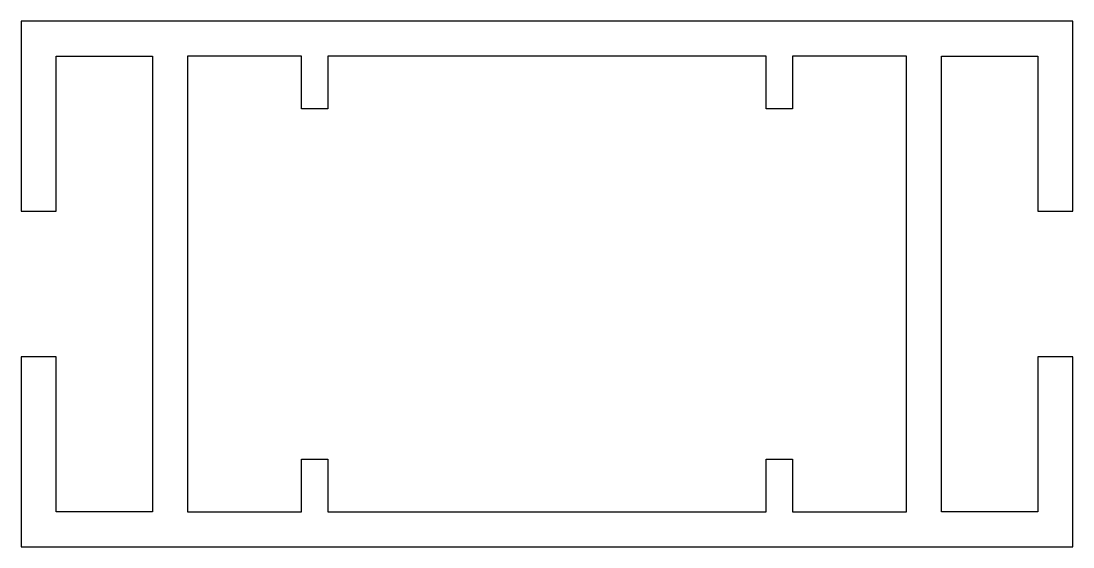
# Model space of a CAD drawing. Extents: x 131 to 191, y 204.5 to 234.5.
import ezdxf

# ---------------------------------------------------------------- set-up
doc = ezdxf.new("R2010")
doc.units = 0
doc.layers.get('0').update_dxf_attribs({"linetype": 'CONTINUOUS'})

msp = doc.modelspace()

# ---------------------------------------------------------------- linework, layer by layer
for points in [[(191.018, 215.396), (189.018, 215.396), (189.018, 206.546), (183.518, 206.546), (183.518, 232.546), (189.018, 232.546), (189.018, 223.696), (191.018, 223.696), (191.018, 234.546), (131.018, 234.546), (131.018, 223.696), (133.018, 223.696), (133.018, 232.546), (138.518, 232.546), (138.518, 206.546), (133.018, 206.546), (133.018, 215.396), (131.018, 215.396), (131.018, 204.546), (191.018, 204.546)], [(173.518, 206.546), (173.518, 209.546), (175.018, 209.546), (175.018, 206.546), (181.518, 206.546), (181.518, 232.546), (175.018, 232.546), (175.018, 229.546), (173.518, 229.546), (173.518, 232.546), (148.518, 232.546), (148.518, 229.546), (147.018, 229.546), (147.018, 232.546), (140.518, 232.546), (140.518, 206.546), (147.018, 206.546), (147.018, 209.546), (148.518, 209.546), (148.518, 206.546)]]:
    msp.add_lwpolyline(points, close=True)

doc.saveas('drawing.dxf')
